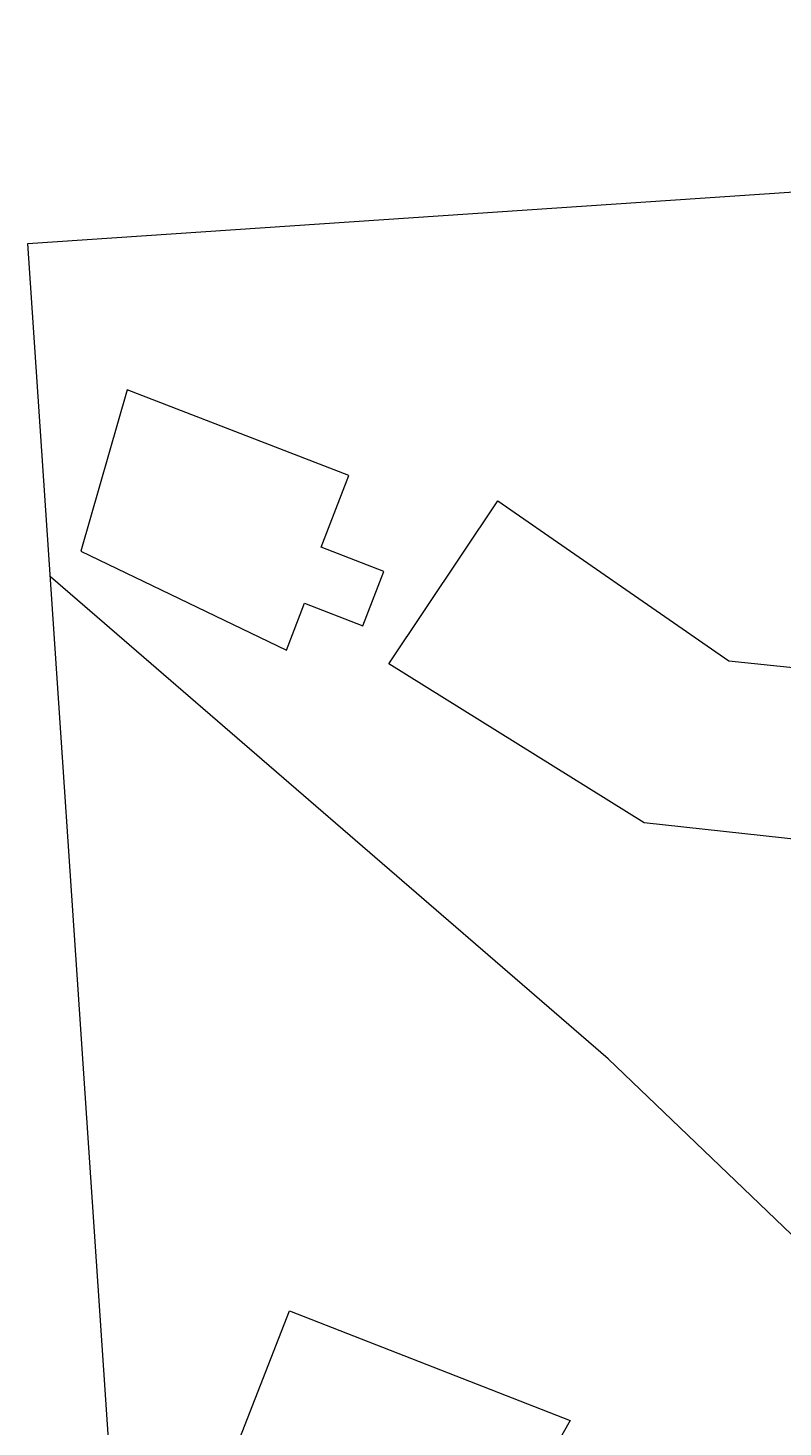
# Model space of a CAD drawing. Header units: millimetres. Extents: x 55520 to 96084, y -58491 to -49645.
# Drawn here: x 58485.7 to 58562.4, y -57537.5 to -57395.3 of the extents above; entities that cross this region are included whole.
import ezdxf

# ---------------------------------------------------------------- set-up
doc = ezdxf.new("R2010")
doc.units = ezdxf.units.MM
for name, color, linetype in [('ARQ-COTAS', 1, 'Continuous'), ('Cinza', 9, 'Continuous'), ('Curvas de Nível', 10, 'Continuous'), ('Limites', 250, 'Continuous')]:
    doc.layers.add(name, color=color, linetype=linetype)

msp = doc.modelspace()

# ---------------------------------------------------------------- linework, layer by layer
at = {"layer": 'ARQ-COTAS'}
msp.add_lwpolyline([(58810.824, -57395.294), (58840.004, -57828.278), (58514.858, -57850.19), (58485.678, -57417.206)], close=True, dxfattribs=at)
at = {"layer": 'Cinza'}
for points in [[(58511.943, -57458.551), (58513.791, -57453.769), (58519.72, -57456.061), (58521.856, -57450.535), (58515.474, -57448.068), (58518.282, -57440.802), (58495.753, -57432.094), (58491.063, -57448.467), (58511.943, -57458.551)], [(58533.449, -57549.801), (58506.895, -57539.427), (58512.258, -57525.699), (58540.811, -57536.855), (58533.449, -57549.801)]]:
    msp.add_lwpolyline(points, dxfattribs=at)
at = {"layer": 'Curvas de Nível'}
msp.add_lwpolyline([(58577.058, -57531.117), (58544.648, -57500.093), (58487.961, -57451.088)], dxfattribs=at)
at = {"layer": 'Limites'}
msp.add_lwpolyline([(58497.404, -57591.205), (58554.117, -57591.387), (58563.195, -57566.968), (58577.768, -57553.18), (58615.1, -57510.642), (58574.68, -57478.967), (58548.333, -57476.082), (58522.357, -57459.938), (58533.438, -57443.359), (58556.91, -57459.633), (58587.257, -57462.783), (58614.088, -57486.324), (58627.384, -57493.487), (58705.512, -57406.802), (58710.228, -57402.073)], dxfattribs=at)

doc.saveas('drawing.dxf')
